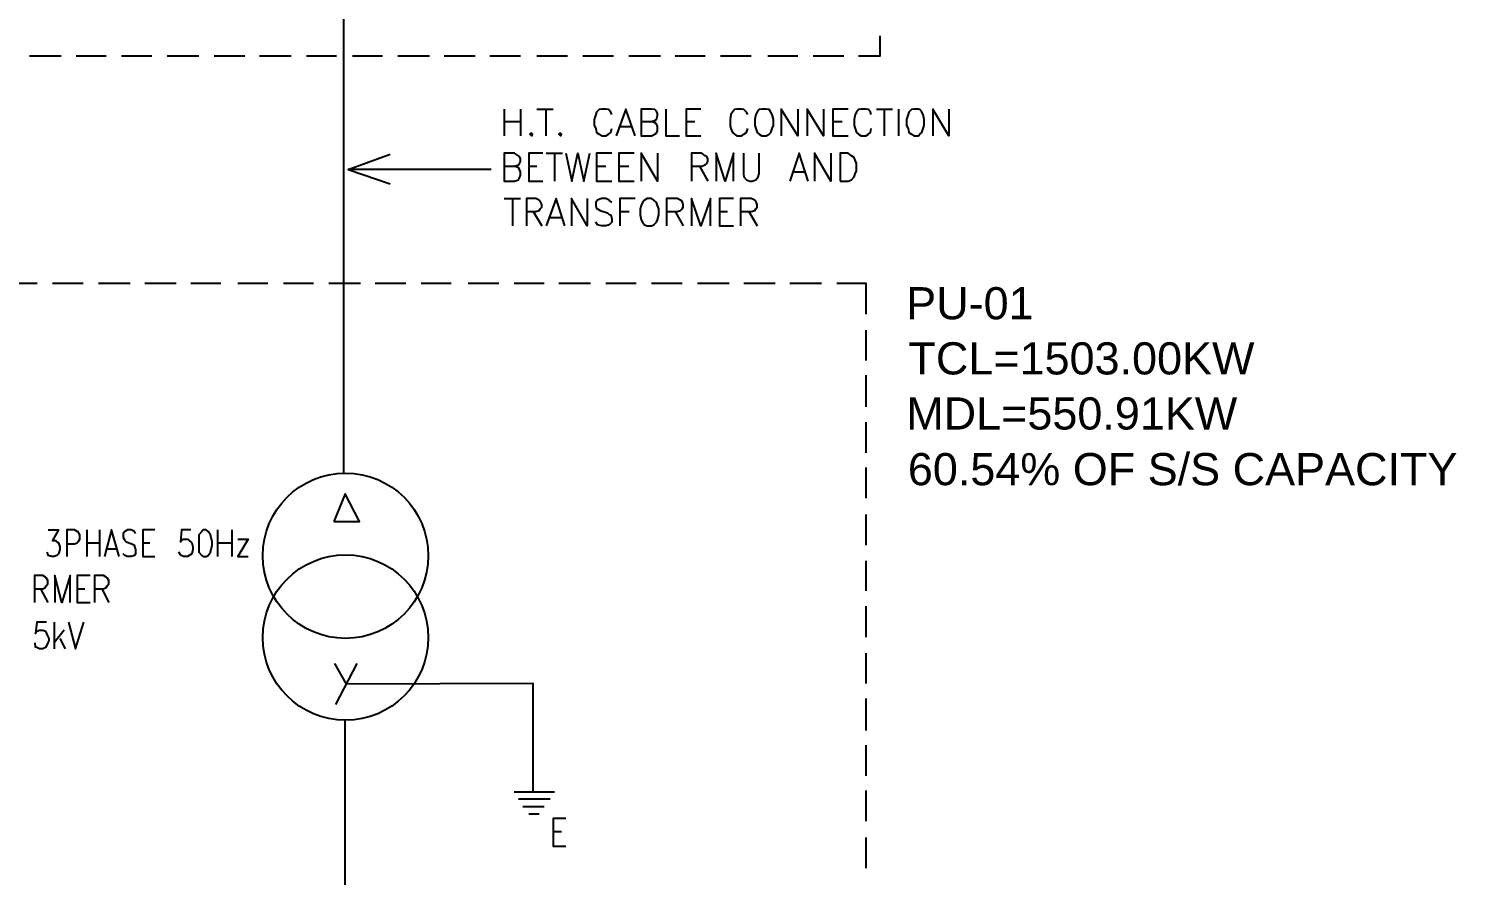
# Model space of a CAD drawing. Header units: inches. Extents: x 105.5 to 113.1, y 43.8 to 60.2.
# Drawn here: x 107.605 to 111.182, y 55.75 to 57.873 of the extents above; entities that cross this region are included whole.
import ezdxf

# ---------------------------------------------------------------- set-up
doc = ezdxf.new("R2010")
doc.units = ezdxf.units.IN
doc.header["$MEASUREMENT"] = 0
doc.layers.add('PDF_Geometry', color=7, linetype='Continuous', true_color=0x989898)
doc.layers.add('PDF_Text', color=7, linetype='Continuous')
doc.styles.add('PDF ArialMT', font='arial.ttf')

msp = doc.modelspace()

# ---------------------------------------------------------------- linework, layer by layer
at = {"layer": 'PDF_Geometry', "color": 7, "lineweight": 25, "true_color": 0xffffff}
for points in [[(108.3941, 58.4397), (108.3941, 57.1784), (108.3941, 57.1278), (108.3941, 56.7571)], [(109.7375, 57.8542), (109.7375, 57.8036), (109.6841, 57.8036)], [(107.6869, 57.8036), (107.6076, 57.8036)], [(107.7991, 57.8036), (107.7238, 57.8036)], [(107.914, 57.8036), (107.8374, 57.8036)], [(108.0316, 57.8036), (107.9523, 57.8036)], [(108.1465, 57.8036), (108.0699, 57.8036)], [(108.2628, 57.8036), (108.1835, 57.8036)], [(108.3763, 57.8036), (108.3011, 57.8036)], [(108.4913, 57.8036), (108.416, 57.8036)], [(108.6089, 57.8036), (108.5296, 57.8036)], [(108.7238, 57.8036), (108.6458, 57.8036)], [(108.8373, 57.8036), (108.7607, 57.8036)], [(108.955, 57.8036), (108.8784, 57.8036)], [(109.0699, 57.8036), (108.9933, 57.8036)], [(109.1875, 57.8036), (109.1082, 57.8036)], [(109.2997, 57.8036), (109.2245, 57.8036)], [(109.4146, 57.8036), (109.338, 57.8036)], [(109.5323, 57.8036), (109.457, 57.8036)], [(109.6472, 57.8036), (109.5706, 57.8036)], [(108.7963, 57.6709), (108.7963, 57.6039)], [(108.8373, 57.6709), (108.8373, 57.6039)], [(108.8784, 57.6709), (108.9194, 57.6709)], [(108.9003, 57.6709), (108.9003, 57.6039)], [(109.0658, 57.6572), (109.0631, 57.6627), (109.0576, 57.6695), (109.0507, 57.6709), (109.0398, 57.6709), (109.0343, 57.6695), (109.0275, 57.6627), (109.0261, 57.6572), (109.022, 57.6449), (109.022, 57.6299), (109.0261, 57.6217), (109.0275, 57.6121), (109.0343, 57.608), (109.0398, 57.6039), (109.0507, 57.6039), (109.0576, 57.608), (109.0631, 57.6121), (109.0658, 57.6217)], [(109.1246, 57.6039), (109.1014, 57.6709), (109.0767, 57.6039)], [(109.1397, 57.6394), (109.1656, 57.6394), (109.1739, 57.6422), (109.178, 57.6449), (109.1807, 57.6545), (109.1807, 57.66), (109.178, 57.6654), (109.1739, 57.6695), (109.1656, 57.6709), (109.1397, 57.6709), (109.1397, 57.6039), (109.1656, 57.6039), (109.1739, 57.608), (109.178, 57.6107), (109.1807, 57.6162), (109.1807, 57.6271), (109.178, 57.634), (109.1739, 57.6367), (109.1656, 57.6394)], [(109.2012, 57.6709), (109.2012, 57.6039), (109.2354, 57.6039)], [(109.2888, 57.6709), (109.2518, 57.6709), (109.2518, 57.6039), (109.2888, 57.6039)], [(109.4064, 57.6572), (109.4037, 57.6627), (109.3968, 57.6695), (109.3914, 57.6709), (109.379, 57.6709), (109.3736, 57.6695), (109.3681, 57.6627), (109.364, 57.6572), (109.3626, 57.6449), (109.3626, 57.6299), (109.364, 57.6217), (109.3681, 57.6121), (109.3736, 57.608), (109.379, 57.6039), (109.3914, 57.6039), (109.3968, 57.608), (109.4037, 57.6121), (109.4064, 57.6217)], [(109.5323, 57.6709), (109.5323, 57.6039), (109.4899, 57.6709), (109.4899, 57.6039)], [(109.5966, 57.6709), (109.5966, 57.6039), (109.5555, 57.6709), (109.5555, 57.6039)], [(109.6581, 57.6709), (109.6198, 57.6709), (109.6198, 57.6039), (109.6581, 57.6039)], [(109.7156, 57.6572), (109.7142, 57.6627), (109.7087, 57.6695), (109.7019, 57.6709), (109.6909, 57.6709), (109.6841, 57.6695), (109.6786, 57.6627), (109.6759, 57.6572), (109.6732, 57.6449), (109.6732, 57.6299), (109.6759, 57.6217), (109.6786, 57.6121), (109.6841, 57.608), (109.6909, 57.6039), (109.7019, 57.6039), (109.7087, 57.608), (109.7142, 57.6121), (109.7156, 57.6217)], [(109.7292, 57.6709), (109.7689, 57.6709)], [(109.7484, 57.6709), (109.7484, 57.6039)], [(109.784, 57.6709), (109.784, 57.6039)], [(109.9098, 57.6709), (109.9098, 57.6039), (109.8701, 57.6709), (109.8701, 57.6039)], [(108.7963, 57.6394), (108.8373, 57.6394)], [(109.0863, 57.6271), (109.1164, 57.6271)], [(109.2518, 57.6394), (109.2737, 57.6394)], [(109.6198, 57.6394), (109.6431, 57.6394)], [(108.7635, 57.5191), (108.4051, 57.5191), (108.5104, 57.5574)], [(108.7963, 57.5273), (108.8223, 57.5273), (108.8319, 57.5314), (108.8346, 57.5341), (108.8373, 57.5396), (108.8373, 57.5464), (108.8346, 57.5519), (108.8319, 57.5533), (108.8223, 57.5601), (108.7963, 57.5601), (108.7963, 57.4903), (108.8223, 57.4903), (108.8319, 57.4931), (108.8346, 57.4985), (108.8373, 57.5054), (108.8373, 57.5136), (108.8346, 57.5191), (108.8319, 57.5232), (108.8223, 57.5273)], [(108.8934, 57.5601), (108.8579, 57.5601), (108.8579, 57.4903), (108.8934, 57.4903)], [(108.9016, 57.5601), (108.9427, 57.5601)], [(108.9222, 57.5601), (108.9222, 57.4903)], [(108.9509, 57.5601), (108.9659, 57.4903), (108.981, 57.5601), (108.996, 57.4903), (109.0111, 57.5601)], [(109.0658, 57.5601), (109.0275, 57.5601), (109.0275, 57.4903), (109.0658, 57.4903)], [(109.1219, 57.5601), (109.0836, 57.5601), (109.0836, 57.4903), (109.1219, 57.4903)], [(109.1807, 57.5601), (109.1807, 57.4903), (109.1397, 57.5601), (109.1397, 57.4903)], [(109.2655, 57.5273), (109.2915, 57.5273), (109.2997, 57.5314), (109.3038, 57.5341), (109.3065, 57.5396), (109.3065, 57.5464), (109.3038, 57.5519), (109.2997, 57.5533), (109.2915, 57.5601), (109.2655, 57.5601), (109.2655, 57.4903)], [(109.3708, 57.4903), (109.3708, 57.5601), (109.3503, 57.4903), (109.3271, 57.5601), (109.3271, 57.4903)], [(109.3955, 57.5601), (109.3955, 57.5095), (109.3968, 57.5013), (109.4037, 57.4931), (109.4119, 57.4903), (109.4174, 57.4903), (109.4269, 57.4931), (109.4324, 57.5013), (109.4351, 57.5095), (109.4351, 57.5601)], [(109.5582, 57.4903), (109.535, 57.5601), (109.5117, 57.4903)], [(109.6143, 57.5601), (109.6143, 57.4903), (109.5733, 57.5601), (109.5733, 57.4903)], [(108.4051, 57.5191), (108.5104, 57.4835)], [(108.8579, 57.5273), (108.8784, 57.5273)], [(109.0275, 57.5273), (109.0507, 57.5273)], [(109.0836, 57.5273), (109.1082, 57.5273)], [(109.286, 57.5273), (109.3065, 57.4903)], [(109.5213, 57.5136), (109.55, 57.5136)], [(108.7963, 57.4466), (108.8373, 57.4466)], [(108.8168, 57.4466), (108.8168, 57.3782)], [(108.8524, 57.4137), (108.8756, 57.4137), (108.8839, 57.4165), (108.8866, 57.4206), (108.8907, 57.4247), (108.8907, 57.4315), (108.8866, 57.4397), (108.8839, 57.4425), (108.8756, 57.4466), (108.8524, 57.4466), (108.8524, 57.3782)], [(108.9481, 57.3782), (108.9263, 57.4466), (108.9016, 57.3782)], [(109.0042, 57.4466), (109.0042, 57.3782), (108.9646, 57.4466), (108.9646, 57.3782)], [(109.0658, 57.437), (109.059, 57.4425), (109.0507, 57.4466), (109.0398, 57.4466), (109.0302, 57.4425), (109.0261, 57.437), (109.0261, 57.4288), (109.0275, 57.4219), (109.0302, 57.4206), (109.0371, 57.4165), (109.0548, 57.411), (109.059, 57.4069), (109.0631, 57.4055), (109.0658, 57.396), (109.0658, 57.3877), (109.059, 57.3809), (109.0507, 57.3782), (109.0398, 57.3782), (109.0302, 57.3809), (109.0261, 57.3877)], [(109.1246, 57.4466), (109.0863, 57.4466), (109.0863, 57.3782)], [(109.2026, 57.4137), (109.2299, 57.4137), (109.2382, 57.4165), (109.2423, 57.4206), (109.245, 57.4247), (109.245, 57.4315), (109.2423, 57.4397), (109.2382, 57.4425), (109.2299, 57.4466), (109.2026, 57.4466), (109.2026, 57.3782)], [(109.3134, 57.3782), (109.3134, 57.4466), (109.2888, 57.3782), (109.2655, 57.4466), (109.2655, 57.3782)], [(109.3708, 57.4466), (109.3353, 57.4466), (109.3353, 57.3782), (109.3708, 57.3782)], [(109.3886, 57.4137), (109.4146, 57.4137), (109.4242, 57.4165), (109.4269, 57.4206), (109.4297, 57.4247), (109.4297, 57.4315), (109.4269, 57.4397), (109.4242, 57.4425), (109.4146, 57.4466), (109.3886, 57.4466), (109.3886, 57.3782)], [(108.8688, 57.4137), (108.8907, 57.3782)], [(109.0863, 57.4137), (109.1096, 57.4137)], [(109.2245, 57.4137), (109.245, 57.3782)], [(109.3353, 57.4137), (109.3558, 57.4137)], [(109.4091, 57.4137), (109.4297, 57.3782)], [(108.9112, 57.3987), (108.9399, 57.3987)], [(107.5501, 57.2345), (107.6267, 57.2345)], [(107.665, 57.2345), (107.7416, 57.2345)], [(107.7799, 57.2345), (107.8593, 57.2345)], [(107.8962, 57.2345), (107.9742, 57.2345)], [(108.0111, 57.2345), (108.0863, 57.2345)], [(108.1287, 57.2345), (108.204, 57.2345)], [(108.2437, 57.2345), (108.3189, 57.2345)], [(108.3572, 57.2345), (108.4365, 57.2345)], [(108.4735, 57.2345), (108.5501, 57.2345)], [(108.5884, 57.2345), (108.6636, 57.2345)], [(108.706, 57.2345), (108.7826, 57.2345)], [(108.8209, 57.2345), (108.8962, 57.2345)], [(108.9331, 57.2345), (109.0124, 57.2345)], [(109.0507, 57.2345), (109.1273, 57.2345)], [(109.1656, 57.2345), (109.2423, 57.2345)], [(109.2806, 57.2345), (109.3599, 57.2345)], [(109.3968, 57.2345), (109.4748, 57.2345)], [(109.5117, 57.2345), (109.5911, 57.2345)], [(109.6294, 57.2345), (109.7019, 57.2345), (109.7019, 57.1566)], [(109.7019, 57.1169), (109.7019, 57.0403)], [(109.7019, 57.0034), (109.7019, 56.924)], [(109.7019, 56.8857), (109.7019, 56.8091)], [(109.7019, 56.7722), (109.7019, 56.6956)], [(109.7019, 56.6545), (109.7019, 56.5779)], [(107.6541, 56.6162), (107.6801, 56.6162), (107.665, 56.5889), (107.6732, 56.5889), (107.676, 56.5861), (107.6801, 56.5834), (107.6828, 56.5738), (107.6828, 56.567), (107.6801, 56.556), (107.676, 56.5519), (107.6691, 56.5492), (107.6623, 56.5492), (107.6541, 56.5519), (107.6541, 56.5533), (107.6513, 56.5601)], [(107.7006, 56.5807), (107.7197, 56.5807), (107.7266, 56.5834), (107.7293, 56.5861), (107.7334, 56.593), (107.7334, 56.6039), (107.7293, 56.6108), (107.7266, 56.6121), (107.7197, 56.6162), (107.7006, 56.6162), (107.7006, 56.5492)], [(107.7512, 56.6162), (107.7512, 56.5492)], [(107.7827, 56.6162), (107.7827, 56.5492)], [(107.8319, 56.5492), (107.8128, 56.6162), (107.795, 56.5492)], [(107.8729, 56.6066), (107.8702, 56.6121), (107.862, 56.6162), (107.8524, 56.6162), (107.8456, 56.6121), (107.8415, 56.6066), (107.8415, 56.5971), (107.8442, 56.593), (107.8456, 56.5889), (107.8497, 56.5861), (107.8634, 56.5807), (107.8702, 56.5779), (107.8702, 56.5738), (107.8729, 56.567), (107.8729, 56.556), (107.8702, 56.5519), (107.862, 56.5492), (107.8524, 56.5492), (107.8456, 56.5519), (107.8415, 56.556)], [(107.9208, 56.6162), (107.8907, 56.6162), (107.8907, 56.5492), (107.9208, 56.5492)], [(108.0111, 56.6162), (107.9878, 56.6162), (107.9851, 56.5861), (107.9878, 56.5889), (107.9933, 56.593), (108.0029, 56.593), (108.007, 56.5889), (108.0138, 56.5834), (108.0166, 56.5738), (108.0166, 56.567), (108.0138, 56.556), (108.007, 56.5519), (108.0029, 56.5492), (107.9933, 56.5492), (107.9878, 56.5519), (107.9851, 56.5533), (107.981, 56.5601)], [(108.0781, 56.6162), (108.0781, 56.5492)], [(108.1137, 56.6162), (108.1137, 56.5492)], [(108.1287, 56.593), (108.1547, 56.593), (108.1287, 56.5492), (108.1547, 56.5492)], [(107.7512, 56.5834), (107.7827, 56.5834)], [(107.7991, 56.5683), (107.8237, 56.5683)], [(107.8907, 56.5834), (107.9085, 56.5834)], [(108.0781, 56.5834), (108.1137, 56.5834)], [(109.7019, 56.5383), (109.7019, 56.463)], [(107.6199, 56.4685), (107.6404, 56.4685), (107.6472, 56.4712), (107.6486, 56.4753), (107.6527, 56.4808), (107.6527, 56.489), (107.6486, 56.4958), (107.6472, 56.4972), (107.6404, 56.5013), (107.6199, 56.5013), (107.6199, 56.4343)], [(107.7088, 56.4343), (107.7088, 56.5013), (107.6883, 56.4343), (107.6705, 56.5013), (107.6705, 56.4343)], [(107.7594, 56.5013), (107.7266, 56.5013), (107.7266, 56.4343), (107.7594, 56.4343)], [(107.7703, 56.4685), (107.7922, 56.4685), (107.7991, 56.4712), (107.8018, 56.4753), (107.8059, 56.4808), (107.8059, 56.489), (107.8018, 56.4958), (107.7991, 56.4972), (107.7922, 56.5013), (107.7703, 56.5013), (107.7703, 56.4343)], [(107.6349, 56.4685), (107.6527, 56.4343)], [(107.7266, 56.4685), (107.7457, 56.4685)], [(107.7881, 56.4685), (107.8059, 56.4343)], [(109.7019, 56.4247), (109.7019, 56.3467)], [(107.65, 56.385), (107.6253, 56.385), (107.6226, 56.3563), (107.6253, 56.3618), (107.6322, 56.3645), (107.6404, 56.3645), (107.6472, 56.3618), (107.6513, 56.3522), (107.6554, 56.344), (107.6554, 56.3385), (107.6513, 56.329), (107.6472, 56.3207), (107.6404, 56.318), (107.6322, 56.318), (107.6253, 56.3207), (107.6226, 56.3221), (107.6212, 56.3331)], [(107.6691, 56.385), (107.6691, 56.318)], [(107.7047, 56.385), (107.7225, 56.318), (107.743, 56.385)], [(107.6937, 56.3645), (107.6691, 56.3331)], [(107.6828, 56.344), (107.6965, 56.318)], [(109.7019, 56.3071), (109.7019, 56.2305)], [(108.8688, 55.9582), (108.8688, 56.2305), (108.401, 56.2291), (108.3722, 56.2811)], [(108.427, 56.2811), (108.3736, 56.1785)], [(109.7019, 56.1935), (109.7019, 56.1128)], [(108.3982, 55.1484), (108.3982, 53.6136), (108.3982, 55.1648), (108.3982, 56.1374)], [(109.7019, 56.0759), (109.7019, 55.9993)], [(108.9222, 55.9582), (108.8209, 55.9582)], [(109.7019, 55.9623), (109.7019, 55.8857)], [(108.9112, 55.9405), (108.8319, 55.9405)], [(108.8962, 55.9213), (108.8428, 55.9213)], [(108.8839, 55.9035), (108.8579, 55.9035)], [(108.9509, 55.8926), (108.9194, 55.8926), (108.9194, 55.8228), (108.9509, 55.8228)], [(108.9194, 55.8598), (108.9399, 55.8598)], [(109.7019, 55.8447), (109.7019, 55.7681)]]:
    msp.add_lwpolyline(points, dxfattribs=at)
for points in [[(109.442, 57.6709), (109.4351, 57.6695), (109.4297, 57.6627), (109.4269, 57.6572), (109.4242, 57.6449), (109.4242, 57.6299), (109.4269, 57.6217), (109.4297, 57.6121), (109.4351, 57.608), (109.442, 57.6039), (109.4529, 57.6039), (109.4598, 57.608), (109.4639, 57.6121), (109.468, 57.6217), (109.4707, 57.6299), (109.4707, 57.6449), (109.468, 57.6572), (109.4639, 57.6627), (109.4598, 57.6695), (109.4529, 57.6709)], [(109.8223, 57.6709), (109.8168, 57.6695), (109.81, 57.6627), (109.8086, 57.6572), (109.8045, 57.6449), (109.8045, 57.6299), (109.8086, 57.6217), (109.81, 57.6121), (109.8168, 57.608), (109.8223, 57.6039), (109.8346, 57.6039), (109.8373, 57.608), (109.8428, 57.6121), (109.8455, 57.6217), (109.8483, 57.6299), (109.8483, 57.6449), (109.8455, 57.6572), (109.8428, 57.6627), (109.8373, 57.6695), (109.8346, 57.6709)], [(108.8647, 57.6107), (108.8606, 57.608), (108.8647, 57.6039), (108.8674, 57.608)], [(108.9372, 57.6107), (108.9331, 57.608), (108.9372, 57.6039), (108.9399, 57.608)], [(109.6376, 57.4903), (109.6581, 57.4903), (109.6663, 57.4931), (109.6732, 57.5013), (109.6759, 57.5081), (109.6786, 57.5163), (109.6786, 57.5341), (109.6759, 57.5423), (109.6732, 57.5492), (109.6663, 57.5533), (109.6581, 57.5601), (109.6376, 57.5601)], [(109.1547, 57.4466), (109.1479, 57.4425), (109.1424, 57.437), (109.1397, 57.4288), (109.1369, 57.4206), (109.1369, 57.4055), (109.1397, 57.3932), (109.1424, 57.3877), (109.1479, 57.3809), (109.1547, 57.3782), (109.1656, 57.3782), (109.1711, 57.3809), (109.178, 57.3877), (109.1807, 57.3932), (109.1834, 57.4055), (109.1834, 57.4206), (109.1807, 57.4288), (109.178, 57.437), (109.1711, 57.4425), (109.1656, 57.4466)], [(108.3695, 56.6367), (108.4338, 56.6367), (108.3982, 56.7065)], [(108.0426, 56.6162), (108.0385, 56.6121), (108.0316, 56.6039), (108.0316, 56.5861), (108.0316, 56.5779), (108.0316, 56.5601), (108.0385, 56.5519), (108.0426, 56.5492), (108.0494, 56.5492), (108.0549, 56.5519), (108.0604, 56.5601), (108.0645, 56.5779), (108.0645, 56.5861), (108.0604, 56.6039), (108.0549, 56.6121), (108.0494, 56.6162)]]:
    msp.add_lwpolyline(points, close=True, dxfattribs=at)
for centre in [(108.3989, 56.5512), (108.3989, 56.3461)]:
    msp.add_circle(centre, 0.2072, dxfattribs=at)

# ---------------------------------------------------------------- texts
at = {"layer": 'PDF_Text', "color": 7, "true_color": 0xffffff, "attachment_point": 4, "style": 'PDF ArialMT'}
for s, insert, char_height in [('PU-01', (109.8034, 57.1835), 0.08061), ('TCL=1503.00KW', (109.8089, 57.0453), 0.080614), ('MDL=550.91KW', (109.8034, 56.9072), 0.080614), ('60.54% OF S/S CAPACITY', (109.8075, 56.7676), 0.080614)]:
    msp.add_mtext(s, dxfattribs=dict(at, insert=insert, char_height=char_height))

doc.saveas('drawing.dxf')
